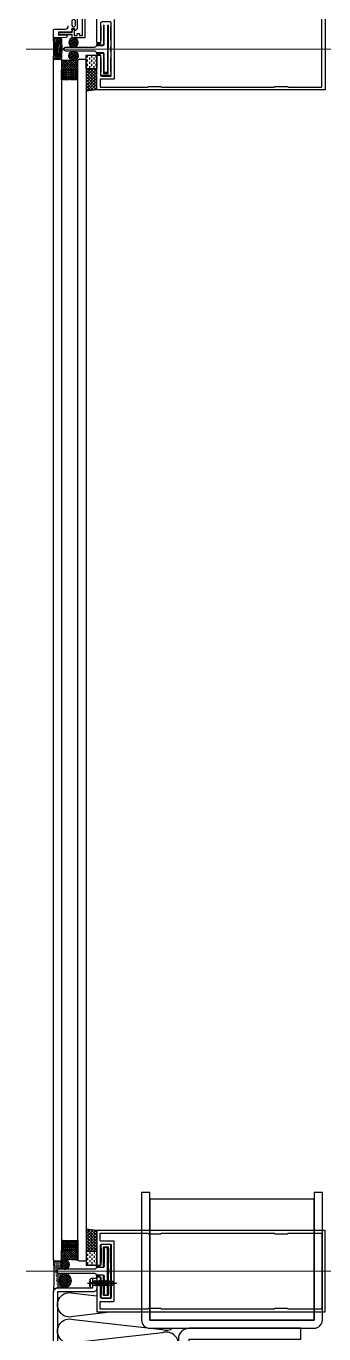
# Model space of a CAD drawing. Header units: millimetres. Extents: x 19868 to 801382, y -4805 to 85279.
# Drawn here: x 300168 to 300387, y 42233 to 43196 of the extents above; entities that cross this region are included whole.
import ezdxf

# ---------------------------------------------------------------- set-up
doc = ezdxf.new("R2010")
doc.units = ezdxf.units.MM
doc.header["$LTSCALE"] = 250
for name, pattern in [('CENTER', [50.8, 31.75, -6.35, 6.35, -6.35]), ('HIDDEN', [9.525, 6.35, -3.175]), ('HIDDEN2', [4.7625, 3.175, -1.5875])]:
    doc.linetypes.add(name, pattern=pattern)
for name, color, linetype in [('A-ETC-8', 8, 'Continuous'), ('A-FIN', 6, 'Continuous'), ('A-WIN', 4, 'Continuous'), ('B-AR', 7, 'Continuous'), ('EXTRUSION', 7, 'Continuous'), ('fastener', 1, 'Continuous'), ('GLASS', 7, 'Continuous'), ('ISL', 251, 'Continuous'), ('polyamide', 6, 'Continuous'), ('S-TEEL', 4, 'Continuous'), ('SCREW', 1, 'Continuous'), ('SEALANT', 252, 'Continuous'), ('W200', 7, 'Continuous'), ('하부', 6, 'Continuous')]:
    doc.layers.add(name, color=color, linetype=linetype)
doc.layers.add('CEN', color=1, linetype='Continuous', lineweight=9)
pattern_1 = [(90, (81579.6663, 89232.96467), (-0.15875, 0.079375), [0, -0.15875])]
pattern_2 = [(270, (-24016.0779, 66483.7451), (1.5875, -1.5875), [1.5875, -1.5875])]
pattern_3 = [(248.1986, (-173425.87714, -82748.5761), (0.464238432, -0.5222680618), [0, -0.625])]
pattern_4 = [(90, (81579.6663, 89232.96467), (-0.15875, 0.079375), [0, -0.15875])]

# ---------------------------------------------------------------- blocks, each defined once
blk = doc.blocks.new('PH-4-16')
at = {"layer": 'SCREW'}
for p, q in [((-1.51, 0), (-1.51, -0.97)), ((1.51, 0), (1.51, -1.59)), ((0.05, -0.87), (-2.01, -1.2)), ((2, -1.79), (-2.01, -2.45)), ((2, -3.03), (-2.01, -3.69)), ((2, -4.27), (-2.01, -4.93)), ((2, -5.51), (-2.01, -6.17)), ((2, -6.75), (-2.01, -7.41)), ((2, -7.99), (-2.01, -8.65)), ((2, -9.23), (-2.01, -9.89)), ((-2, -1.27), (-1.51, -1.47)), ((-2, -2.51), (-1.51, -2.71)), ((-2, -3.75), (-1.51, -3.95)), ((-2, -4.99), (-1.51, -5.2)), ((-2, -6.24), (-1.51, -6.44)), ((-2, -7.48), (-1.51, -7.68)), ((-2, -8.72), (-1.51, -8.92)), ((-1.99, -1.17), (-1.51, -0.97)), ((-1.99, -2.41), (-1.51, -2.21)), ((-1.99, -3.65), (-1.51, -3.45)), ((-1.99, -4.89), (-1.51, -4.69)), ((-1.99, -6.13), (-1.51, -5.93)), ((-1.99, -7.37), (-1.51, -7.17)), ((-1.99, -8.61), (-1.51, -8.41)), ((0.07, -0.97), (-1.95, -1.3)), ((1.99, -1.89), (-1.95, -2.54)), ((1.99, -3.13), (-1.95, -3.78)), ((1.99, -4.37), (-1.95, -5.02)), ((1.99, -5.61), (-1.95, -6.26)), ((1.99, -6.86), (-1.95, -7.5)), ((1.99, -8.1), (-1.95, -8.75)), ((1.99, -9.34), (-1.95, -9.99)), ((0.05, -0.87), (-1.51, -0.97)), ((0.07, -0.97), (-1.51, -1.47)), ((-1.51, -1.47), (-1.51, -2.21)), ((1.51, -1.59), (-1.51, -2.21)), ((1.51, -2.09), (-1.51, -2.71)), ((-1.51, -2.71), (-1.51, -3.45)), ((1.51, -2.83), (-1.51, -3.45)), ((1.51, -3.33), (-1.51, -3.95)), ((1.51, -4.07), (-1.51, -4.69)), ((1.51, -4.57), (-1.51, -5.2)), ((-1.51, -5.2), (-1.51, -5.93)), ((1.51, -5.31), (-1.51, -5.93)), ((1.51, -5.81), (-1.51, -6.44)), ((-1.51, -6.44), (-1.51, -7.17)), ((1.51, -6.55), (-1.51, -7.17)), ((1.51, -7.05), (-1.51, -7.68)), ((-1.51, -7.68), (-1.51, -8.41)), ((1.51, -7.79), (-1.51, -8.41)), ((1.51, -8.29), (-1.51, -8.92)), ((-1.51, -8.92), (-1.51, -9.66)), ((1.51, -9.03), (-1.51, -9.66)), ((1.51, -9.53), (-1.51, -10.16)), ((1.51, -1.59), (2, -1.79)), ((1.99, -1.89), (1.51, -2.09)), ((1.51, -2.09), (1.51, -2.83)), ((2, -3.03), (1.51, -2.83)), ((1.99, -3.13), (1.51, -3.33)), ((1.51, -3.33), (1.51, -4.07)), ((2, -4.27), (1.51, -4.07)), ((1.99, -4.37), (1.51, -4.57)), ((1.51, -4.57), (1.51, -5.31)), ((2, -5.51), (1.51, -5.31)), ((1.99, -5.61), (1.51, -5.81)), ((1.51, -5.81), (1.51, -6.55)), ((2, -6.75), (1.51, -6.55)), ((1.99, -6.86), (1.51, -7.05)), ((1.51, -7.05), (1.51, -7.79)), ((2, -7.99), (1.51, -7.79)), ((1.99, -8.1), (1.51, -8.29)), ((1.51, -8.29), (1.51, -9.03)), ((2, -9.23), (1.51, -9.03)), ((1.99, -9.34), (1.51, -9.53)), ((1.51, -9.53), (1.51, -10.27)), ((2, -10.47), (-2.01, -11.13)), ((-2, -9.96), (-1.51, -10.16)), ((-2, -11.2), (-1.51, -11.4)), ((-1.99, -9.85), (-1.51, -9.66)), ((-1.99, -11.09), (-1.51, -10.9)), ((1.99, -10.58), (-1.95, -11.23)), ((-1.51, -10.16), (-1.51, -10.9)), ((1.51, -10.27), (-1.51, -10.9)), ((1.51, -10.77), (-1.51, -11.4)), ((-1.51, -11.4), (-1.51, -14.46)), ((-1.51, -14.46), (-1.14, -14.46)), ((0, -16), (-1.51, -14.46)), ((-1.14, -12.61), (-1.14, -14.46)), ((-1.14, -14.46), (0, -16)), ((0, -16), (1.51, -14.49)), ((1.51, -14.49), (0.4, -12.23)), ((2, -10.47), (1.51, -10.27)), ((1.99, -10.58), (1.51, -10.77)), ((1.51, -10.77), (1.51, -14.49))]:
    blk.add_line(p, q, dxfattribs=at)
at = {"layer": 'SCREW', "color": 1, "linetype": 'CENTER'}
blk.add_line((0, 3.95), (0, -17.67), dxfattribs=at)
at = {"layer": 'SCREW', "linetype": 'HIDDEN2'}
blk.add_line((-1.51, -3.95), (-1.51, -4.69), dxfattribs=at)
at = {"layer": 'SCREW'}
blk.add_lwpolyline([(3.48, 0.99), (3.48, 0), (-3.48, 0), (-3.48, 0.99, -0.336479), (-2.53, 2.23, -0.138717), (2.53, 2.23, -0.336479)], format="xyb", close=True, dxfattribs=at)
blk.add_lwpolyline([(-2.53, 2.23), (-2.31, 2.03), (-2.06, 1.94), (-1.79, 1.92), (-1.52, 1.95), (-1.25, 2.02), (-1.01, 2.09), (-0.81, 2.13), (-0.65, 2.14), (-0.55, 2.08), (-0.5, 1.96), (-0.49, 1.8), (-0.49, 1.61), (-0.51, 1.41), (-0.52, 1.2), (-0.51, 1.01), (-0.47, 0.84), (-0.39, 0.71), (-0.28, 0.61), (-0.14, 0.55), (0, 0.53), (0.14, 0.55), (0.28, 0.61), (0.39, 0.71), (0.47, 0.84), (0.51, 1.01), (0.52, 1.2), (0.51, 1.41), (0.49, 1.61), (0.49, 1.8), (0.5, 1.96), (0.55, 2.08), (0.65, 2.14), (0.81, 2.13), (1.01, 2.09), (1.25, 2.02), (1.52, 1.95), (1.79, 1.92), (2.06, 1.94), (2.31, 2.03), (2.53, 2.23)], dxfattribs=at)
for centre, radius, start, end in [((-1.92, -1.23), 0.0931, 139.86612, 209.92465), ((-1.92, -2.47), 0.0931, 139.86612, 209.92465), ((-1.92, -3.71), 0.0931, 139.86612, 209.92465), ((-1.92, -4.95), 0.0931, 139.86612, 209.92465), ((-1.92, -6.19), 0.0931, 139.86612, 209.92465), ((-1.92, -7.43), 0.0931, 139.86612, 209.92465), ((-1.92, -8.67), 0.0931, 139.86612, 209.92465), ((0.03, -0.92), 0.0605, 310.72712, 69.31493), ((1.92, -1.83), 0.0931, 319.86612, 29.92465), ((1.92, -3.07), 0.0931, 319.86612, 29.92465), ((1.92, -4.31), 0.0931, 319.86612, 29.92465), ((1.92, -5.55), 0.0931, 319.86612, 29.92465), ((1.92, -6.8), 0.0931, 319.86612, 29.92465), ((1.92, -8.04), 0.0931, 319.86612, 29.92465), ((1.92, -9.28), 0.0931, 319.86612, 29.92465), ((-1.92, -9.91), 0.0931, 139.86612, 209.92465), ((-1.92, -11.15), 0.0931, 139.86612, 209.92465), ((-0.33, -12.61), 0.815, 27.36497, 180), ((1.92, -10.52), 0.0931, 319.86612, 29.92465)]:
    blk.add_arc(centre, radius, start, end, dxfattribs=at)
blk = doc.blocks.new('커튼월 오픈바')
at = {"layer": 'GLASS', "transparency": 33554687}
h = blk.add_hatch(dxfattribs=at)
h.set_pattern_fill('ANSI37', color=253, scale=10, angle=90, style=0)
h.set_pattern_definition([(315, (-462.3626, 2021.3178), (0.8838835, 0.8838835), []), (45, (-462.3626, 2021.3178), (-0.8838835, 0.8838835), [])])
h.paths.add_polyline_path([(-182, 8.5, 0.198912), (-181.71, 7.79, 0.112366), (-194.29, 7.79, 0.198912), (-194, 8.5), (-194, 15.5), (-192.95, 15.5), (-192.95, 16.2, 0.414214), (-192.25, 15.5), (-183.75, 15.5, 0.414035), (-183.05, 16.2), (-183.05, 15.5), (-182, 15.5)])
at = {"layer": 'SEALANT', "transparency": 33554687}
h = blk.add_hatch(dxfattribs=at)
h.set_pattern_fill('ANSI37', color=253, scale=0.5)
h.set_pattern_definition([(225, (58237.0189, -22344.7967), (1.122532015, -1.122532015), []), (315, (58237.0189, -22344.7967), (1.122532015, 1.122532015), [])])
h.paths.add_polyline_path([(-168, 14.5), (-176, 14.5), (-176, 31, 0.032752), (-168, 30)])
at = {"layer": 'SEALANT'}
h = blk.add_hatch(dxfattribs=at)
h.set_pattern_fill('DASH', color=253, scale=0.5, angle=90, style=0)
h.set_pattern_definition(pattern_2)
h.paths.add_polyline_path([(-168, 14.5), (-176, 14.5), (-176, 4.5), (-168, 4.5)])
h = blk.add_hatch(dxfattribs=at)
h.set_pattern_fill('DOTS', color=8, scale=10, angle=248.1986)
h.set_pattern_definition(pattern_3)
edge = h.paths.add_edge_path()
edge.add_ellipse((-185.18, 4.87), major_axis=(0, 3.37), ratio=1, start_angle=0, end_angle=360, ccw=False)
at = {"layer": 'SEALANT', "transparency": 33554687}
h = blk.add_hatch(dxfattribs=at)
h.set_pattern_fill('DOTS', color=253, scale=0.1, angle=90)
h.set_pattern_definition(pattern_1)
h.paths.add_polyline_path([(-167.92, 2.75), (-166.1, 2.75), (-166.1, 2.95), (-166.1, 3.84), (-166.1, 4.5), (-167.5, 4.5, -0.362029), (-167.99, 4.91, -0.057613), (-168.29, 2.46), (-168.06, 2.69, -0.198912)])
at = {"layer": 'SEALANT'}
h = blk.add_hatch(dxfattribs=at)
h.set_pattern_fill('DOTS', color=8, scale=10, angle=248.1986)
h.set_pattern_definition(pattern_3)
edge = h.paths.add_edge_path()
edge.add_ellipse((-185.18, -4.87), major_axis=(0, -3.37), ratio=1, start_angle=0, end_angle=360)
at = {"layer": 'SEALANT', "transparency": 33554687}
h = blk.add_hatch(dxfattribs=at)
h.set_pattern_fill('DOTS', color=253, scale=0.1, angle=270)
h.set_pattern_definition(pattern_1)
h.paths.add_polyline_path([(-167.92, -2.75), (-166.1, -2.75), (-166.1, -2.95), (-166.1, -3.84), (-166.1, -4.5), (-167.5, -4.5, 0.362029), (-167.99, -4.91, 0.057613), (-168.29, -2.46), (-168.06, -2.69, 0.198912)])
at = {"layer": 'B-AR'}
blk.add_lwpolyline([(-165.3, 19, -0.414214), (-164.3, 20), (-158, 20, -0.414214), (-157.5, 19.5), (-157.5, -19.5, -0.414214), (-158, -20), (-164.3, -20, -0.414214), (-165.3, -19), (-165.3, -4.7, 0.414214), (-165.5, -4.5), (-167.5, -4.5, 0.414214), (-168, -5), (-168, -30), (0, -30), (0, 30), (-168, 30), (-168, 5, 0.414214), (-167.5, 4.5), (-165.5, 4.5, 0.414214), (-165.3, 4.7)], format="xyb", close=True, dxfattribs=at)
for points in [[(-155.3, -21.7), (-155.3, 21.7, 0.414214), (-155.8, 22.2), (-165.2, 22.2, -0.414214), (-165.7, 22.7), (-165.7, 27.5, -0.414214), (-165.2, 28), (-130.6, 28), (-130.1, 27.5), (-120.9, 27.5), (-120.4, 28), (-37.6, 28), (-37.1, 27.5), (-27.9, 27.5), (-27.4, 28), (-3, 28, -0.414214), (-2.5, 27.5), (-2.5, -27.5, -0.414214)], [(-160.4, -17.3, 0.414214), (-159.9, -16.8, 0.236068), (-160.1, -16.4), (-160.1, -0.4, 0.236068), (-159.9, 0, 0.236068), (-160.1, 0.4), (-160.1, 16.4, 0.236068), (-159.9, 16.8, 0.414214), (-160.4, 17.3), (-162.4, 17.3, 0.414214), (-162.9, 16.8, 0.298217), (-162.6, 16.34), (-162.6, 5.55, 0.298217), (-162.9, 5.09, 0.298217), (-162.6, 4.63), (-162.6, 3.75, -0.414214), (-163.6, 2.75), (-167.92, 2.75, 0.198912), (-168.06, 2.69), (-168.96, 1.79, -0.198911), (-169.66, 1.5), (-190.82, 1.5, 0.414214), (-192.32, 0, 0.414214), (-190.82, -1.5), (-169.66, -1.5, -0.198912), (-168.96, -1.79), (-168.29, -2.46, 0.198912), (-167.59, -2.75), (-163.6, -2.75, -0.414214), (-162.6, -3.75), (-162.6, -4.63, 0.298217), (-162.9, -5.09, 0.298217), (-162.6, -5.55), (-162.6, -16.34, 0.298217), (-162.9, -16.8, 0.414214), (-162.4, -17.3)]]:
    blk.add_lwpolyline(points, format="xyb", dxfattribs=at)
at = {"layer": 'B-AR', "color": 7, "elevation": 0}
for points in [[(-182.5, -23.38), (-182.5, -14.88), (-183.68, -13.74, 0.599022), (-184.3, -14.08), (-184.3, -14.88), (-186.3, -14.88, -0.596322), (-186.55, -14.41), (-186.2, -13.88), (-186.2, -13.58, 0.414214), (-187.2, -12.58), (-196, -12.58, -0.414214), (-196.3, -12.28), (-196.3, -10.49, -0.427581), (-195.99, -10.19), (-190.7, -10.43), (-189.7, -9.58), (-190.7, -8.63), (-196.3, -8.38), (-199.2, -8.38, 0.414214), (-200, -9.18), (-200, -13.98, 0.414214), (-199.2, -14.78), (-191.3, -14.78, -0.414214), (-189, -17.08)], [(-176.96, -31.4), (-176.96, -8.4), (-186.16, -8.4), (-186.16, -10.4), (-195.26, -10.4, 1), (-195.26, -12.2), (-186.16, -12.2), (-186.16, -13.9), (-185.36, -14.7), (-184.76, -14.7), (-184.76, -10), (-182.56, -10), (-182.56, -11.5), (-180.76, -11.5), (-180.76, -10), (-178.56, -10), (-178.56, -31.2)]]:
    blk.add_lwpolyline(points, format="xyb", dxfattribs=at)
blk.add_lwpolyline([(-185.51, -21.84), (-186.51, -20.84), (-186.51, -17.34), (-185.57, -16.34), (-184.65, -16.34), (-183.71, -17.34), (-183.71, -20.84), (-184.71, -21.84)], close=True, dxfattribs=at)
at = {"layer": 'CEN', "ltscale": 0.005}
blk.add_line((20, 0, 0), (-220, 0), dxfattribs=at)
at = {"layer": 'GLASS', "color": 1, "linetype": 'Continuous'}
for p, q in [((-193.25, 15.5, 0), (-193.25, 22.5, 0)), ((-182.75, 15.5, 0), (-182.75, 22.5, 0))]:
    blk.add_line(p, q, dxfattribs=at)
at = {"layer": 'GLASS', "color": 1, "linetype": 'Continuous', "elevation": 0}
for points in [[(-192.95, 15.5), (-192.95, 22.5), (-194, 22.5), (-194, 15.5)], [(-183.05, 15.5), (-183.05, 22.5), (-182, 22.5), (-182, 15.5)]]:
    blk.add_lwpolyline(points, close=True, dxfattribs=at)
for points in [[(-183.05, 16.2, -0.414214), (-183.75, 15.5), (-192.25, 15.5, -0.414214), (-192.95, 16.2), (-192.95, 22, -0.414214), (-192.45, 22.5), (-188.5, 22.5), (-188, 22), (-187.5, 22.5), (-183.55, 22.5, -0.414214), (-183.05, 22), (-183.05, 16.2)], [(-183.55, 16.2), (-183.55, 21.8, 0.414214), (-183.75, 22), (-192.25, 22, 0.414214), (-192.45, 21.8), (-192.45, 16.2, 0.414214), (-192.25, 16), (-183.75, 16, 0.414214), (-183.55, 16.2)]]:
    blk.add_lwpolyline(points, format="xyb", dxfattribs=at)
blk.add_lwpolyline([(-182, 8.5, 0.198912), (-181.71, 7.79, 0.112366), (-194.29, 7.79, 0.198912), (-194, 8.5), (-194, 15.5), (-192.95, 15.5), (-192.95, 16.2, 0.414214), (-192.25, 15.5), (-183.75, 15.5, 0.414035), (-183.05, 16.2), (-183.05, 15.5), (-182, 15.5)], format="xyb", close=True, dxfattribs=at)
at = {"layer": 'GLASS', "color": 8, "linetype": 'Continuous'}
for centre in [(-191.63, 21.25, 0), (-191.63, 19.75, 0), (-190.25, 21.25, 0), (-190.25, 19.75, 0), (-188.75, 21.25, 0), (-188.75, 19.75, 0), (-187.25, 21.25, 0), (-187.25, 19.75, 0), (-185.75, 21.25, 0), (-185.75, 19.75, 0), (-184.25, 21.25, 0), (-184.25, 19.75, 0), (-191.63, 18.25, 0), (-191.63, 16.75, 0), (-190.25, 18.25, 0), (-190.25, 16.75, 0), (-188.75, 18.25, 0), (-188.75, 16.75, 0), (-187.25, 18.25, 0), (-187.25, 16.75, 0), (-185.75, 18.25, 0), (-185.75, 16.75, 0), (-184.25, 18.25, 0), (-184.25, 16.75, 0)]:
    blk.add_circle(centre, 0.65, dxfattribs=at)
at = {"layer": 'polyamide', "color": 5}
for points in [[(-159.7, -17.85), (-159.7, 0), (-159.7, -17.85)], [(-163.1, -17.85), (-163.1, -3.45), (-163.6, -2.95), (-166.1, -2.95), (-166.1, -3.84), (-165.6, -4.34), (-165.1, -4.34), (-165.1, -6.4), (-164.8, -6.7), (-164.8, -16.99)], [(-158, -16.99), (-158, -6.5), (-157.7, -6.5), (-157.7, -2), (-158, -2), (-158, 2), (-157.7, 2), (-157.7, 6.49), (-158, 6.49), (-158, 16.99), (-157.7, 16.99), (-157.7, 19.05), (-158.2, 19.55), (-164.6, 19.55), (-165.1, 19.05), (-165.1, 16.99), (-164.8, 16.99), (-164.8, 6.7), (-165.1, 6.4), (-165.1, 4.34), (-165.6, 4.34), (-166.1, 3.84), (-166.1, 2.95), (-163.6, 2.95), (-163.1, 3.45), (-163.1, 17.85), (-159.7, 17.85), (-159.7, 0)]]:
    blk.add_lwpolyline(points, dxfattribs=at)
at = {"layer": 'SEALANT', "color": 4}
blk.add_lwpolyline([(-168, 30, -0.032752), (-176, 31)], format="xyb", dxfattribs=at)
blk.add_lwpolyline([(-168, 14.5), (-176, 14.5), (-176, 4.5), (-168, 4.5)], close=True, dxfattribs=at)
at = {"layer": 'SEALANT', "color": 4, "elevation": 0}
for points in [[(-200, 8.5, -0.045054), (-200, -9.18)], [(-198.91, 7.5, -0.043203), (-198.98, -8.38)], [(-197.91, 7.5, -0.042737), (-197.98, -8.38)], [(-196.9, 7.5, -0.042281), (-196.98, -8.38)], [(-195.9, 7.5, -0.041874), (-195.97, -8.39)], [(-194.9, 7.51, -0.04157), (-194.97, -8.44)], [(-193.92, 7.87, -0.042214), (-193.97, -8.48)]]:
    blk.add_lwpolyline(points, format="xyb", dxfattribs=at)
at = {"layer": 'SEALANT', "color": 8}
for centre, start, end in [((-179.39, 5.06), 346.77836, 359.22451), ((-179.39, -5.06), 0.77549, 13.22164)]:
    blk.add_arc(centre, 11.4, start, end, dxfattribs=at)
at = {"layer": 'SEALANT', "color": 4, "extrusion": (0, 0, -1)}
blk.add_ellipse((-185.18, 4.87, 0), major_axis=(0, 3.37), ratio=1, dxfattribs=at)
at = {"layer": 'SEALANT', "color": 4}
blk.add_ellipse((-185.18, -4.87, 0), major_axis=(0, -3.37), ratio=1, dxfattribs=at)
blk = doc.blocks.new('커튼월 히든바_F')
at = {"layer": 'GLASS', "transparency": 33554687}
h = blk.add_hatch(dxfattribs=at)
h.set_pattern_fill('ANSI37', color=253, scale=10, angle=90, style=0)
h.set_pattern_definition([(315, (-462.3626, 2021.3178), (0.8838835, 0.8838835), []), (45, (-462.3626, 2021.3178), (-0.8838835, 0.8838835), [])])
h.paths.add_polyline_path([(-182, 8.5, 0.198912), (-181.71, 7.79, 0.112366), (-194.29, 7.79, 0.198912), (-194, 8.5), (-194, 15.5), (-192.95, 15.5), (-192.95, 16.2, 0.414214), (-192.25, 15.5), (-183.75, 15.5, 0.414035), (-183.05, 16.2), (-183.05, 15.5), (-182, 15.5)])
at = {"layer": 'SEALANT', "transparency": 33554687}
h = blk.add_hatch(dxfattribs=at)
h.set_pattern_fill('ANSI37', color=253, scale=0.5)
h.set_pattern_definition([(225, (58237.0189, -22344.7967), (1.122532015, -1.122532015), []), (315, (58237.0189, -22344.7967), (1.122532015, 1.122532015), [])])
h.paths.add_polyline_path([(-168, 14.5), (-176, 14.5), (-176, 31, 0.032752), (-168, 30)])
at = {"layer": 'SEALANT'}
h = blk.add_hatch(dxfattribs=at)
h.set_pattern_fill('DASH', color=253, scale=0.5, angle=90, style=0)
h.set_pattern_definition(pattern_2)
h.paths.add_polyline_path([(-168, 14.5), (-176, 14.5), (-176, 4.5), (-168, 4.5)])
h = blk.add_hatch(dxfattribs=at)
h.set_pattern_fill('DOTS', color=8, scale=10, angle=248.1986)
h.set_pattern_definition([(248.1986, (-86538.2096, -35092.0081), (0.464238432, -0.5222680618), [0, -0.625])])
edge = h.paths.add_edge_path()
edge.add_ellipse((-191.4, 4.87), major_axis=(0, 3.37), ratio=1, start_angle=0, end_angle=360, ccw=False)
at = {"layer": 'SEALANT', "transparency": 33554687}
h = blk.add_hatch(dxfattribs=at)
h.set_pattern_fill('DOTS', color=253, scale=0.1, angle=90)
h.set_pattern_definition(pattern_4)
h.paths.add_polyline_path([(-167.92, 2.75), (-166.1, 2.75), (-166.1, 2.95), (-166.1, 3.84), (-166.1, 4.5), (-167.5, 4.5, -0.362029), (-167.99, 4.91, -0.057613), (-168.29, 2.46), (-168.06, 2.69, -0.198912)])
h = blk.add_hatch(dxfattribs=at)
h.set_pattern_fill('DOTS', color=253, scale=0.1, angle=270)
h.set_pattern_definition(pattern_4)
h.paths.add_polyline_path([(-167.92, -2.75), (-166.1, -2.75), (-166.1, -2.95), (-166.1, -3.84), (-166.1, -4.5), (-167.5, -4.5, 0.362029), (-167.99, -4.91, 0.057613), (-168.29, -2.46), (-168.06, -2.69, 0.198912)])
at = {"layer": 'B-AR'}
for points in [[(-165.3, 19, -0.414214), (-164.3, 20), (-158, 20, -0.414214), (-157.5, 19.5), (-157.5, -19.5, -0.414214), (-158, -20), (-164.3, -20, -0.414214), (-165.3, -19), (-165.3, -4.7, 0.414214), (-165.5, -4.5), (-167.5, -4.5, 0.414214), (-168, -5), (-168, -30), (0, -30), (0, 30), (-168, 30), (-168, 5, 0.414214), (-167.5, 4.5), (-165.5, 4.5, 0.414214), (-165.3, 4.7)], [(-130.6, -28), (-165.2, -28, -0.414214), (-165.7, -27.5), (-165.7, -22.7, -0.414214), (-165.2, -22.2), (-155.8, -22.2, 0.414214), (-155.3, -21.7), (-155.3, 21.7, 0.414214), (-155.8, 22.2), (-165.2, 22.2, -0.414214), (-165.7, 22.7), (-165.7, 27.5, -0.414214), (-165.2, 28), (-130.6, 28), (-130.1, 27.5), (-120.9, 27.5), (-120.4, 28), (-37.6, 28), (-37.1, 27.5), (-27.9, 27.5), (-27.4, 28), (-3, 28, -0.414214), (-2.5, 27.5), (-2.5, -27.5, -0.414214), (-3, -28), (-27.4, -28), (-27.9, -27.5), (-37.1, -27.5), (-37.6, -28), (-120.4, -28), (-120.9, -27.5), (-130.1, -27.5)], [(-163.6, -2.75, -0.414214), (-162.6, -3.75), (-162.6, -4.63, 0.298217), (-162.9, -5.09, 0.298217), (-162.6, -5.55), (-162.6, -16.34, 0.298217), (-162.9, -16.8, 0.414214), (-162.4, -17.3), (-160.4, -17.3, 0.414214), (-159.9, -16.8, 0.236068), (-160.1, -16.4), (-160.1, -0.4, 0.236068), (-159.9, 0, 0.236068), (-160.1, 0.4), (-160.1, 16.4, 0.236068), (-159.9, 16.8, 0.414214), (-160.4, 17.3), (-162.4, 17.3, 0.414214), (-162.9, 16.8, 0.298217), (-162.6, 16.34), (-162.6, 5.55, 0.298217), (-162.9, 5.09, 0.298217), (-162.6, 4.63), (-162.6, 3.75, -0.414214), (-163.6, 2.75), (-167.92, 2.75, 0.198912), (-168.06, 2.69), (-168.96, 1.79, -0.198911), (-169.66, 1.5), (-195.8, 1.5, 0.414214), (-197.3, 0, 0.414214), (-195.8, -1.5), (-169.66, -1.5, -0.198912), (-168.96, -1.79), (-168.29, -2.46, 0.198912), (-167.59, -2.75)]]:
    blk.add_lwpolyline(points, format="xyb", close=True, dxfattribs=at)
at = {"layer": 'CEN', "ltscale": 0.005}
blk.add_line((20, 0), (-220, 0), dxfattribs=at)
at = {"layer": 'GLASS', "color": 1, "linetype": 'Continuous'}
for p, q in [((-193.25, 15.5, 0), (-193.25, 22.5, 0)), ((-182.75, 15.5, 0), (-182.75, 22.5, 0))]:
    blk.add_line(p, q, dxfattribs=at)
at = {"layer": 'GLASS', "color": 1, "linetype": 'Continuous', "elevation": 0}
for points in [[(-192.95, 15.5), (-192.95, 22.5), (-194, 22.5), (-194, 15.5)], [(-183.05, 15.5), (-183.05, 22.5), (-182, 22.5), (-182, 15.5)]]:
    blk.add_lwpolyline(points, close=True, dxfattribs=at)
for points in [[(-183.05, 16.2, -0.414214), (-183.75, 15.5), (-192.25, 15.5, -0.414214), (-192.95, 16.2), (-192.95, 22, -0.414214), (-192.45, 22.5), (-188.5, 22.5), (-188, 22), (-187.5, 22.5), (-183.55, 22.5, -0.414214), (-183.05, 22), (-183.05, 16.2)], [(-183.55, 16.2), (-183.55, 21.8, 0.414214), (-183.75, 22), (-192.25, 22, 0.414214), (-192.45, 21.8), (-192.45, 16.2, 0.414214), (-192.25, 16), (-183.75, 16, 0.414214), (-183.55, 16.2)]]:
    blk.add_lwpolyline(points, format="xyb", dxfattribs=at)
blk.add_lwpolyline([(-182, 8.5, 0.198912), (-181.71, 7.79, 0.112366), (-194.29, 7.79, 0.198912), (-194, 8.5), (-194, 15.5), (-192.95, 15.5), (-192.95, 16.2, 0.414214), (-192.25, 15.5), (-183.75, 15.5, 0.414035), (-183.05, 16.2), (-183.05, 15.5), (-182, 15.5)], format="xyb", close=True, dxfattribs=at)
at = {"layer": 'GLASS', "color": 8, "linetype": 'Continuous'}
for centre in [(-191.63, 21.25, 0), (-191.63, 19.75, 0), (-190.25, 21.25, 0), (-190.25, 19.75, 0), (-188.75, 21.25, 0), (-188.75, 19.75, 0), (-187.25, 21.25, 0), (-187.25, 19.75, 0), (-185.75, 21.25, 0), (-185.75, 19.75, 0), (-184.25, 21.25, 0), (-184.25, 19.75, 0), (-191.63, 18.25, 0), (-191.63, 16.75, 0), (-190.25, 18.25, 0), (-190.25, 16.75, 0), (-188.75, 18.25, 0), (-188.75, 16.75, 0), (-187.25, 18.25, 0), (-187.25, 16.75, 0), (-185.75, 18.25, 0), (-185.75, 16.75, 0), (-184.25, 18.25, 0), (-184.25, 16.75, 0)]:
    blk.add_circle(centre, 0.65, dxfattribs=at)
at = {"layer": 'polyamide', "color": 5}
blk.add_lwpolyline([(-159.7, -17.85), (-159.7, 0), (-159.7, -17.85), (-163.1, -17.85), (-163.1, -3.45), (-163.6, -2.95), (-166.1, -2.95), (-166.1, -3.84), (-165.6, -4.34), (-165.1, -4.34), (-165.1, -6.4), (-164.8, -6.7), (-164.8, -16.99), (-165.1, -16.99), (-165.1, -19.05), (-164.6, -19.55), (-158.2, -19.55), (-157.7, -19.05), (-157.7, -16.99), (-158, -16.99), (-158, -6.5), (-157.7, -6.5), (-157.7, -2), (-158, -2), (-158, 2), (-157.7, 2), (-157.7, 6.49), (-158, 6.49), (-158, 16.99), (-157.7, 16.99), (-157.7, 19.05), (-158.2, 19.55), (-164.6, 19.55), (-165.1, 19.05), (-165.1, 16.99), (-164.8, 16.99), (-164.8, 6.7), (-165.1, 6.4), (-165.1, 4.34), (-165.6, 4.34), (-166.1, 3.84), (-166.1, 2.95), (-163.6, 2.95), (-163.1, 3.45), (-163.1, 17.85), (-159.7, 17.85), (-159.7, 0)], dxfattribs=at)
at = {"layer": 'SEALANT', "color": 4}
blk.add_lwpolyline([(-168, 30, -0.032752), (-176, 31)], format="xyb", dxfattribs=at)
blk.add_lwpolyline([(-168, 14.5), (-176, 14.5), (-176, 4.5), (-168, 4.5)], close=True, dxfattribs=at)
at = {"layer": 'SEALANT', "color": 8}
for centre, start, end in [((-179.39, 5.06), 346.77836, 359.22451), ((-179.39, -5.06), 0.77549, 13.22164)]:
    blk.add_arc(centre, 11.4, start, end, dxfattribs=at)
at = {"layer": 'SEALANT', "color": 4, "extrusion": (0, 0, -1)}
blk.add_ellipse((-191.4, 4.87, 0), major_axis=(0, 3.37), ratio=1, dxfattribs=at)
blk = doc.blocks.new('m12 set anchor')
at = {"layer": 'A-ETC-8', "color": 1}
for p, q in [((-4.8, 21), (-6, 19.8)), ((-6, 19.8), (6, 19.8)), ((-6, -49), (-6, 19.8)), ((-4.8, 21), (4.8, 21)), ((-4.8, -49), (-4.8, 21)), ((0, 26), (0, -84)), ((6, 19.8), (4.8, 21)), ((4.8, -49), (4.8, 21)), ((6, -49), (6, 19.8)), ((-10.97, 5.47), (-10.97, 12.53)), ((0, 14), (-9.5, 14)), ((-5.48, 5.47), (-5.48, 12.53)), ((0, 14), (9.5, 14)), ((5.48, 5.47), (5.48, 12.53)), ((10.97, 5.47), (10.97, 12.53)), ((-10.75, 3), (-0.5, 4)), ((-10.75, 0), (-10.75, 3)), ((-10.75, 0), (-0.5, 1)), ((-10.75, 0), (0.5, 0)), ((0, 4), (-9.5, 4)), ((-0.5, 1), (-0.5, 4)), ((10.75, 3), (-0.5, 3)), ((0, 4), (9.5, 4)), ((0.5, 2), (10.75, 3)), ((0.5, -1), (0.5, 2)), ((0.5, -1), (10.75, 0)), ((10.75, 0), (10.75, 3)), ((6, -46.6), (-6, -46.6)), ((-8.2, -67), (-7, -49)), ((-7, -49), (0, -49)), ((2.56, -60.84), (-3.59, -54.7)), ((2.9, -60.5), (-3.25, -54.36)), ((0, -49), (3.91, -49)), ((7, -49), (4.42, -49)), ((8.2, -67), (7, -49)), ((-3.58, -67), (-8.2, -67)), ((-6, -67), (-6, -76.6)), ((-2.4, -64.12), (1.2, -64.12)), ((-2.4, -64.6), (1.2, -64.6)), ((-2.4, -67), (0, -67)), ((0, -67), (8.2, -67)), ((6, -67), (6, -76.6)), ((6, -69.4), (-6, -69.4)), ((6, -70.6), (-6, -70.6)), ((0, -79), (-6, -76.6)), ((-6, -76.6), (0, -76.6)), ((6, -76.6), (0, -76.6)), ((0, -79), (6, -76.6))]:
    blk.add_line(p, q, dxfattribs=at)
for centre, radius, start, end in [((-9.5, 12.53), 1.47, 90, 180), ((-6.95, 12.53), 1.47, 0, 90), ((-4.02, 12.53), 1.47, 90, 180), ((4.02, 12.53), 1.47, 0, 90), ((6.95, 12.53), 1.47, 90, 180), ((9.5, 12.53), 1.47, 0, 90), ((-9.5, 5.47), 1.47, 180, 270), ((-6.95, 5.47), 1.47, 270, 0), ((-4.02, 5.47), 1.47, 180, 270), ((4.02, 5.47), 1.47, 270, 0), ((6.95, 5.47), 1.47, 180, 270), ((9.5, 5.47), 1.47, 270, 0), ((-2.4, -53.51), 1.68, 45, 225), ((-2.4, -53.51), 1.2, 45, 225), ((0.99, -50.11), 3.6, 225, 18.03778), ((0.99, -50.11), 3.12, 225, 20.93335), ((-2.4, -65.8), 1.68, 90, 225.58469), ((-2.4, -65.8), 1.2, 90, 270), ((1.2, -62.2), 2.4, 270, 45), ((1.2, -62.2), 1.92, 270, 45)]:
    blk.add_arc(centre, radius, start, end, dxfattribs=at)
blk = doc.blocks.new('A$Ce3559cd9')
at = {"layer": 'A-FIN', "elevation": 0}
for points in [[(-250, -182), (-250, 284.75, -0.414214), (-247, 287.75), (-221, 287.75), (-221, 294.75), (-218, 294.75), (-218, 287.75, -0.414214), (-221, 284.75), (-247, 284.75), (-247, -182)], [(-250, -182, 0.414214), (-247, -185), (-224, -185), (-224, -192), (-221, -192), (-221, -185, 0.414214), (-224, -182), (-247, -182)]]:
    blk.add_lwpolyline(points, format="xyb", dxfattribs=at)
at = {"layer": 'ISL'}
blk.add_line((-224, -182), (-158, -182), dxfattribs=at)
at = {"layer": 'ISL', "elevation": 0}
for points in [[(-206.15, 270), (-235.24, 266.7, -1.372593), (-235.24, 283.83), (-218, 281.87)], [(-158.1, -182, 0.038096), (-158, -180.64, 0.509267), (-169.76, -172.07), (-235.24, -179.5, -1.372593), (-235.24, -162.37), (-169.76, -169.8, 0.509267), (-158, -161.24, 0.509267), (-169.76, -152.67), (-235.24, -160.1, -1.372593), (-235.24, -142.97), (-169.76, -150.4, 0.509267), (-158, -141.84, 0.509267), (-169.76, -133.27), (-235.24, -140.7, -1.372593), (-235.24, -123.57), (-169.76, -131, 0.509267), (-158, -122.44, 0.509267), (-169.76, -113.87), (-235.24, -121.3, -1.372593), (-235.24, -104.17), (-169.76, -111.6, 0.509267), (-158, -103.04, 0.509267), (-169.76, -94.47), (-235.24, -101.9, -1.372593), (-235.24, -84.77), (-169.76, -92.2, 0.509267), (-158, -83.64, 0.509267), (-169.76, -75.07), (-235.24, -82.5, -1.372593), (-235.24, -65.37), (-169.76, -72.8, 0.509267), (-158, -64.24, 0.509267), (-169.76, -55.67), (-235.24, -63.1, -1.372593), (-235.24, -45.97), (-169.76, -53.4, 0.509267), (-158, -44.84, 0.509267), (-169.76, -36.27), (-235.24, -43.7, -1.372593), (-235.24, -26.57), (-169.76, -34, 0.509267), (-158, -25.44, 0.509267), (-169.76, -16.87), (-235.24, -24.3, -1.372593), (-235.24, -7.17), (-169.76, -14.6, 0.509267), (-158, -6.04, 0.509267), (-169.76, 2.53), (-235.24, -4.9, -1.372593), (-235.24, 12.23), (-169.76, 4.8, 0.509267), (-158, 13.36, 0.509267), (-169.76, 21.93), (-235.24, 14.5, -1.372593), (-235.24, 31.63), (-169.76, 24.2, 0.509267), (-158, 32.76, 0.509267), (-169.76, 41.33), (-235.24, 33.9, -1.372593), (-235.24, 51.03), (-169.76, 43.6, 0.509267), (-158, 52.16, 0.509267), (-169.76, 60.73), (-235.24, 53.3, -1.372593), (-235.24, 70.43), (-169.76, 63, 0.509267), (-158, 71.56, 0.509267), (-169.76, 80.13), (-235.24, 72.7, -1.372593), (-235.24, 89.83), (-169.76, 82.4, 0.509267), (-158, 90.96, 0.509267), (-169.76, 99.53), (-235.24, 92.1, -1.372593), (-235.24, 109.23), (-169.76, 101.8, 0.509267), (-158, 110.36, 0.509267), (-169.76, 118.93), (-235.24, 111.5, -1.372593), (-235.24, 128.63), (-169.76, 121.2, 0.509267), (-158, 129.76, 0.509267), (-169.76, 138.33), (-235.24, 130.9, -1.372593), (-235.24, 148.03), (-169.76, 140.6, 0.509267), (-158, 149.16, 0.509267), (-169.76, 157.73), (-235.24, 150.3, -1.372593), (-235.24, 167.43), (-169.76, 160, 0.509267), (-158, 168.56, 0.509267), (-169.76, 177.13), (-235.24, 169.7, -1.372593), (-235.24, 186.83), (-169.76, 179.4, 0.509267), (-158, 187.96, 0.509267), (-169.76, 196.53), (-235.24, 189.1, -1.372593), (-235.24, 206.23), (-169.76, 198.8, 0.509267), (-158, 207.36, 0.509267), (-169.76, 215.93), (-235.24, 208.5, -1.372593), (-235.24, 225.63), (-169.76, 218.2, 0.509267), (-158, 226.76, 0.509267), (-169.76, 235.33), (-235.24, 227.9, -1.372593), (-235.24, 245.03), (-169.76, 237.6, 0.509267), (-158, 246.16, 0.509267), (-169.76, 254.73), (-235.24, 247.3, -1.372593), (-235.24, 264.43), (-169.76, 257, 0.225032), (-162.12, 258)]]:
    blk.add_lwpolyline(points, format="xyb", dxfattribs=at)
at = {"layer": 'S-TEEL', "color": 8, "linetype": 'HIDDEN', "ltscale": 2, "elevation": 0}
for points in [[(-179.16, 284), (-179.16, 358), (-185.16, 358), (-185.16, 284)], [(-52.16, 284), (-52.16, 358), (-58.16, 358), (-58.16, 284)]]:
    blk.add_lwpolyline(points, dxfattribs=at)
blk.add_lwpolyline([(-179.16, 264), (-58.16, 264), (-58.16, 353), (-179.16, 353)], close=True, dxfattribs=at)
at = {"layer": 'S-TEEL', "elevation": 0}
blk.add_lwpolyline([(-185.16, 284), (-185.16, 264, 0.414214), (-179.16, 258), (-58.16, 258, 0.414214), (-52.16, 264), (-52.16, 284)], format="xyb", dxfattribs=at)
blk.add_lwpolyline([(-58.16, 284), (-58.16, 264), (-179.16, 264), (-179.16, 284)], dxfattribs=at)
blk.add_lwpolyline([(-150, 88), (-150, 250), (-68, 250), (-68, 258), (-150, 258, 0.414214), (-158, 250), (-158, 88)], format="xyb", close=True, dxfattribs=at)
for points in [[(-162, 130), (-162, 170), (-158, 170), (-158, 130)], [(-221, -200), (-191, -200), (-191, -198), (-219, -198), (-219, -170), (-221, -170)]]:
    blk.add_lwpolyline(points, close=True, dxfattribs=at)
at = {"layer": 'SEALANT'}
blk.add_arc((-341.95, -172.87), 92.4, 342.92275, 354.32667, dxfattribs=at)
blk.add_ellipse((-234.64, -192.5), major_axis=(0, 7.5), ratio=0.921254, dxfattribs=at)
at = {"layer": 'EXTRUSION', "xscale": -1, "rotation": 90}
blk.add_blockref('PH-4-16', (-221, 291.25, 0), dxfattribs=at)
at = {"layer": 'EXTRUSION', "rotation": 90}
blk.add_blockref('PH-4-16', (-224, -188.5), dxfattribs=at)
at = {"layer": 'fastener', "rotation": 90}
blk.add_blockref('m12 set anchor', (-162, 150, 0), dxfattribs=at)

msp = doc.modelspace()

# ---------------------------------------------------------------- hatches: boundary and pattern name
at = {"layer": 'SEALANT', "transparency": 33554687}
h = msp.add_hatch(dxfattribs=at)
h.set_pattern_fill('DOTS', color=253, scale=0.5)
h.set_pattern_definition([(360, (227084.0743, 290018.1155), (0.396875, 0.79375), [0, -0.79375])])
edge = h.paths.add_edge_path()
edge.add_line((300196.81, 42266.68), (300196, 42266.78))
edge.add_line((300196, 42266.78), (300195.22, 42267.05))
edge.add_line((300195.22, 42267.05), (300194.5, 42267.49))
edge.add_line((300194.5, 42267.49), (300193.85, 42268.09))
edge.add_line((300193.85, 42268.09), (300193.3, 42268.82))
edge.add_line((300193.3, 42268.82), (300192.87, 42269.66))
edge.add_line((300192.87, 42269.66), (300192.58, 42270.59))
edge.add_line((300192.58, 42270.59), (300192.43, 42271.56))
edge.add_line((300192.43, 42271.56), (300192.43, 42272.55))
edge.add_line((300192.43, 42272.55), (300192.58, 42273.53))
edge.add_line((300192.58, 42273.53), (300192.87, 42274.45))
edge.add_line((300192.87, 42274.45), (300193.3, 42275.3))
edge.add_line((300193.3, 42275.3), (300193.85, 42276.03))
edge.add_line((300193.85, 42276.03), (300194.42, 42276.56))
edge.add_line((300194.42, 42276.56), (300194.21, 42277.43))
edge.add_line((300194.21, 42277.43), (300192.41, 42277.43))
edge.add_arc((300192.41, 42278.93), 1.5, 90.00023, 270, ccw=False)
edge.add_line((300192.41, 42280.43), (300194.21, 42280.43))
edge.add_line((300194.21, 42280.43), (300194.21, 42286.65))
edge.add_arc((300201.93, 42249.38), 38.06, 101.70597, 103.24787)
edge.add_line((300193.21, 42286.43), (300189.21, 42286.43))
edge.add_arc((300189.21, 42287.43), 1, 190.59727, 270, ccw=False)
edge.add_arc((300024.42, 42275.58), 164.22, -4.00543, 4.07266, ccw=False)
edge.add_arc((300191.21, 42263.68), 3, 90, 171.80569, ccw=False)
edge.add_line((300191.21, 42266.68), (300196.81, 42266.68))
at = {"layer": 'SEALANT'}
h = msp.add_hatch(dxfattribs=at)
h.set_pattern_fill('DOTS', color=8, scale=10, angle=248.1986)
h.set_pattern_definition([(248.1986, (213849.99946, 7184.4112), (0.464238432, -0.5222680618), [0, -0.625])])
edge = h.paths.add_edge_path()
edge.add_ellipse((300196.81, 42272.06), major_axis=(0, -5.37), ratio=0.819603, start_angle=0, end_angle=360)

# ---------------------------------------------------------------- linework, layer by layer
at = {"layer": 'A-WIN'}
for points in [[(300194.21, 42287.43, -0.414214), (300193.21, 42286.43), (300189.21, 42286.43, -0.414214), (300188.21, 42287.43), (300188.21, 43170.43, -0.414214), (300189.21, 43171.43), (300193.21, 43171.43, -0.414214), (300194.21, 43170.43)], [(300212.21, 42287.43, -0.414214), (300211.21, 42286.43), (300207.21, 42286.43, -0.414214), (300206.21, 42287.43), (300206.21, 43170.43, -0.414214), (300207.21, 43171.43), (300211.21, 43171.43, -0.414214), (300212.21, 43170.43)]]:
    msp.add_lwpolyline(points, format="xyb", close=True, dxfattribs=at)
at = {"layer": 'SEALANT', "color": 4, "elevation": 0}
msp.add_lwpolyline([(300188.21, 42287.43, -0.036427), (300188.21, 42263.68)], format="xyb", dxfattribs=at)
at = {"layer": 'SEALANT', "color": 4}
msp.add_ellipse((300196.81, 42272.06), major_axis=(0, -5.37), ratio=0.819603, dxfattribs=at)

# ---------------------------------------------------------------- block references
at = {"layer": 'EXTRUSION', "xscale": -1, "rotation": 90}
msp.add_blockref('PH-4-16', (300217.21, 42270.18, 0), dxfattribs=at)
at = {"layer": 'W200', "xscale": -1, "rotation": 180}
msp.add_blockref('커튼월 오픈바', (300388.21, 43178.93, 0), dxfattribs=at)
at = {"layer": 'W200'}
msp.add_blockref('커튼월 히든바_F', (300388.21, 42278.93), dxfattribs=at)
at = {"layer": '하부'}
msp.add_blockref('A$Ce3559cd9', (300438.21, 41978.93), dxfattribs=at)

doc.saveas('drawing.dxf')
